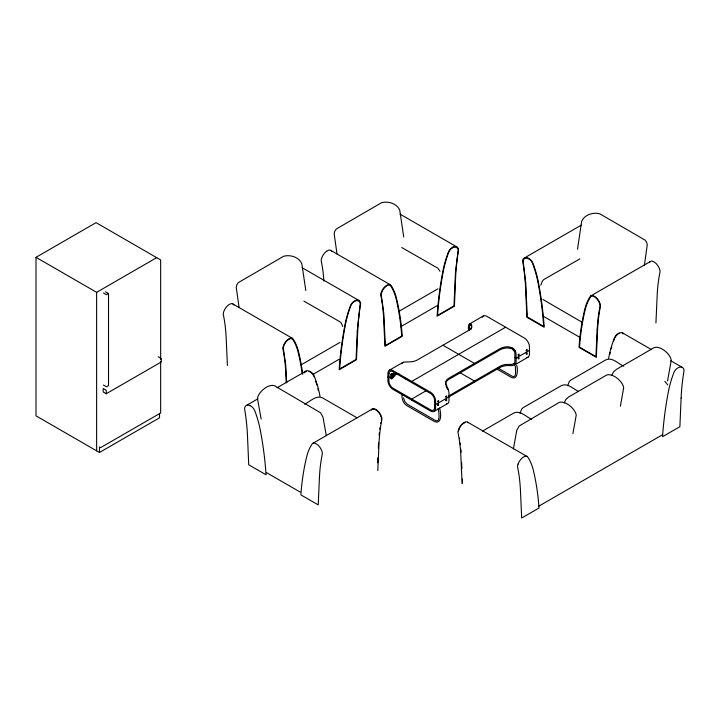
<?xml version="1.0" encoding="UTF-8"?>
<svg xmlns="http://www.w3.org/2000/svg" width="720" height="720" viewBox="0 0 720 720"><rect width="100%" height="100%" fill="white"/><g stroke="black" fill="none" stroke-linecap="round" stroke-linejoin="round"><path stroke-width="1.08" d="M377.694 462.816L377.919 457.713M378.342 448.218L378.576 442.944M377.802 470.511L379.026 443.232A195.696 112.986 60 0 1 381.708 420.489L381.915 419.31A5.733 3.312 60 0 0 381.699 417.456L381.06 415.674A8.964 5.175 60 0 0 376.488 409.833M655.929 322.956L657.153 295.677A195.696 112.986 60 0 1 659.835 272.934L660.042 271.755A5.733 3.312 60 0 0 659.826 269.901L659.187 268.119A8.964 5.175 60 0 0 654.624 262.278L652.707 261.27A6.39 3.69 60 0 0 649.773 262.116L649.476 262.566M379.116 435.087L379.377 432.522M391.626 378.234L391.437 377.658L391.941 377.766M391.779 374.364L391.347 374.616L391.689 374.121M391.815 377.694L391.437 378.162L391.869 377.604M379.791 429.147L380.016 427.473M577.53 249.183L581.652 221.391C584.217 214.785 593.469 211.851 599.958 213.894L645.156 240.165L646.623 242.289L647.262 244.872L644.409 265.104M380.673 423.378L380.817 422.541M513.423 448.911L516.735 430.398L519.165 426.006L559.305 402.381C565.569 400.428 575.271 408.825 576.234 415.08L572.922 433.593M620.379 406.197L623.691 387.684C622.728 381.429 613.026 373.032 606.753 374.985L568.602 397.008L565.749 399.654L564.183 403.002M667.557 380.916L671.256 360.225C670.293 353.97 660.591 345.573 654.318 347.517L616.167 369.549L613.314 372.186L611.748 375.534M381.276 420.129L381.474 419.031A5.085 2.934 60 0 0 381.276 417.393M540.819 285.183L542.43 280.917L543.825 279.531L579.906 258.858M520.029 413.397L521.649 409.131L523.044 407.745L561.195 385.722C567.432 382.455 573.183 388.989 578.358 391.32M567.666 385.83L569.277 381.564L570.672 380.178L605.601 360.009C612.243 356.625 618.201 363.87 623.745 366.174M398.979 373.986L390.915 375.057L391.266 373.761L396.279 373.041M391.041 375.129L391.266 373.761M614.529 338.607L614.241 339.372A78.471 45.306 -60 0 0 613.566 341.262M459.009 429.399L458.631 430.506A5.085 2.934 -60 0 0 458.532 430.929M304.416 372.834L304.83 372.096M371.349 410.121L371.646 409.671A6.39 3.69 60 0 1 374.58 408.825L376.479 409.824M391.266 378.756C401.436 366.606 391.437 381.951 390.915 377.874L395.73 373.212M391.392 378.837L391.041 377.946L394.164 374.589M483.255 316.008L469.386 324.081A7.128 3.834 63.1 0 0 468.405 326.997L468.405 330.561L417.429 359.919A11.421 6.597 0 0 1 409.356 361.854L403.506 362.115L389.385 370.197M434.115 411.408L447.984 403.335A7.128 3.834 63.1 0 0 448.974 400.419L448.974 393.282A7.128 3.834 63.1 0 0 447.993 389.097L445.626 382.797A11.421 6.597 0 0 1 448.974 378.135L499.95 348.705A11.421 6.597 0 0 1 508.023 346.77L512.352 347.706L514.989 350.415A7.128 4.374 56.6 0 1 516.096 354.528L516.096 361.665A7.128 4.374 56.6 0 1 514.989 364.653L512.352 365.616L508.023 365.562A11.421 6.597 0 0 0 499.95 367.497L435.6 404.577L434.592 403.992M402.399 362.754L402.912 362.394M617.958 334.215L617.184 334.764A5.76 3.33 -60 0 0 616.275 335.673M326.646 251.226L328.545 250.227A6.39 3.69 -60 0 1 331.479 251.073L331.776 251.523M463.428 422.937L465.318 421.947A6.39 3.69 -60 0 1 468.261 422.793M463.887 423.162L463.464 423.432A8.343 4.815 -60 0 0 462.213 424.476M159.525 413.406L159.525 417.807L99.468 452.484L36 415.836L36 257.328L96.057 222.651L160.659 259.947L160.659 359.352M36 257.328L96.633 292.329L156.69 257.652M103.464 385.047L106.497 386.793L108.513 385.632L108.513 293.553L106.497 294.714L103.464 292.968M106.236 393.75L106.236 390.249L103.212 388.503L103.212 391.995L106.236 393.75L161.253 361.989L161.253 358.488L158.22 356.742M301.815 364.446L339.966 342.423M399.726 310.887L437.877 288.855M246.348 405.486L257.886 398.826M277.101 387.729L305.928 371.079M313.254 374.238L339.012 359.37M400.68 326.736L436.923 305.811M524.475 257.931L581.175 225.189M304.533 404.145C310.077 401.841 316.044 394.596 322.677 397.98L357.012 417.807M396.594 373.185L388.917 377.622L387.9 377.037M505.62 327.213L411.75 381.411L411.75 382.572M312.696 443.43L372.285 409.032M426.123 390.744L411.75 399.042L411.75 400.203M590.823 295.875L650.412 261.477M448.974 395.757L499.95 366.327A11.421 6.597 0 0 1 508.023 364.401L511.776 364.419L514.026 363.573A5.661 3.843 49.2 0 0 514.863 362.259L514.863 352.71A5.661 3.843 49.2 0 0 514.026 350.757L511.776 348.678L508.023 347.931A11.421 6.597 0 0 0 499.95 349.866L448.974 379.296A11.421 6.597 0 0 0 445.626 383.958L445.725 384.831M529.47 350.379L516.096 358.101L515.025 357.552M514.467 365.022L527.994 357.21M482.499 431.091L513.549 413.163C520.182 409.77 526.14 417.024 531.684 419.319M538.497 506.34L662.58 434.7M453.087 247.023L451.188 248.22A6.39 3.69 -60 0 0 448.254 252.459L447.957 253.242A79.092 45.666 -60 0 0 442.701 272.178L441.783 277.191A321.732 185.751 -60 0 0 437.292 312.93L437.076 316.188L454.41 306.189L455.625 277.497A195.696 112.986 -60 0 1 458.316 251.649L458.523 250.236A5.733 3.312 -60 0 0 458.298 248.634L457.659 247.59A8.964 5.175 -60 0 0 453.096 247.023M453.051 247.563L451.287 248.661A5.76 3.33 -60 0 0 448.902 251.856L448.344 253.269A78.471 45.306 -60 0 0 443.133 272.052L442.224 277.047A321.102 185.391 -60 0 0 438.336 305.703L437.562 315.396L453.987 305.919L455.499 272.097L458.073 250.47A5.085 2.934 -60 0 0 457.884 249.057L457.29 248.094A8.343 4.815 -60 0 0 453.06 247.554M464.445 422.847L464.994 422.595M469.728 323.811L471.204 324.063L471.744 325.827A11.421 6.597 0 0 1 468.405 330.489M447.651 403.605L446.499 403.65M447.984 389.07L447.354 389.25L447.993 389.097M390.915 375.057L397.926 374.049M406.395 379.098L407.205 379.305M401.805 247.554L437.877 268.227L439.974 271.251M303.885 301.122L339.966 321.795L341.361 323.172L342.747 326.457M250.047 405.621L251.946 406.818A6.39 3.69 60 0 1 254.88 411.057L255.177 411.84A79.092 45.666 60 0 1 260.424 430.776L261.342 435.789A321.732 185.751 60 0 1 265.833 471.528L266.049 474.786L248.724 464.787L247.5 436.095A195.696 112.986 60 0 0 244.818 410.247L244.611 408.834A5.733 3.312 60 0 1 244.827 407.232L245.466 406.188A8.964 5.175 60 0 1 250.029 405.621M375.462 409.725L376.443 410.31A8.343 4.815 60 0 1 379.377 413.379M622.674 332.991L651.51 349.632M670.725 360.729L682.263 367.389M400.077 214.146L456.777 246.888M581.976 322.182L542.952 299.502M543.825 316.557L580.068 337.482M510.318 347.553L514.071 349.713M330.849 250.434L390.429 284.832M497.682 367.839L511.893 376.047C516.789 378.972 515.43 370.449 515.358 366.246M496.971 369.081L511.191 377.289C518.13 380.97 517.986 368.901 516.663 365.355M442.917 345.204L474.462 363.42L474.462 364.581M302.166 267.714L358.857 300.447M459.612 372.474L474.462 381.042L474.462 382.212M405.603 378.738L404.316 377.82M467.622 422.154L527.202 456.552M232.929 304.002L292.509 338.4M105.489 291.798L108.513 293.553M266.346 472.536L300.168 492.057M310.644 372.303L311.193 372.681M664.866 381.348L667.755 384.885M233.865 305.082L233.568 304.641A6.39 3.69 -60 0 0 230.625 303.795L228.735 304.785A8.964 5.175 -60 0 0 224.154 310.644L223.515 312.417A5.733 3.312 -60 0 0 223.299 314.28L223.506 315.45A195.696 112.986 -60 0 1 226.188 338.202L227.412 365.481M314.073 376.695L313.812 376.056A5.76 3.33 60 0 0 312.336 373.77M446.031 385.857L446.499 387.072M380.691 415.746L381.015 416.574M446.823 387.837L447.084 388.539M439.452 407.952C441.135 412.299 442.152 424.971 434.484 421.578L406.98 405.702C403.083 403.389 401.463 398.511 402.075 394.155M438.138 408.492C439.119 413.028 440.451 423.351 435.177 420.336L407.133 404.109L404.712 401.355L403.533 397.881M326.313 435.69L323.001 417.177L320.571 412.794L274.374 385.659C268.101 383.715 258.399 392.112 257.436 398.367L261.144 419.058M459.513 438.111L459.585 438.588M403.722 236.934L399.762 210.258C397.197 203.652 387.945 200.718 381.456 202.761L336.258 229.032L334.8 231.156L334.152 233.739L337.005 253.971M305.802 290.502L301.851 263.817C299.286 257.211 290.034 254.277 283.536 256.32L238.347 282.6L236.88 284.715L236.232 287.298L239.085 307.53M460.233 443.097L460.431 444.789M460.863 449.073L461.106 452.241M461.61 462.393L461.889 468.729M462.357 479.052L462.528 482.868M462.105 483.633L460.881 456.354A195.696 112.986 -60 0 0 458.199 433.602L457.992 432.432A5.733 3.312 -60 0 1 458.208 430.569L458.847 428.796A8.964 5.175 -60 0 1 463.41 422.946M286.686 382.86L285.678 364.455L283.32 348.399A5.085 2.934 -60 0 1 283.518 346.752L284.103 345.114A8.343 4.815 -60 0 1 288.342 339.687L290.106 338.751A5.76 3.33 -60 0 1 292.491 339.192L293.049 339.957A78.471 45.306 -60 0 1 298.26 352.728L299.178 356.67A321.102 185.391 -60 0 1 302.166 373.608M286.209 382.419L285.768 372.6A195.696 112.986 -60 0 0 283.086 349.848L282.879 348.678A5.733 3.312 -60 0 1 283.095 346.815L283.734 345.042A8.964 5.175 -60 0 1 288.297 339.192L290.214 338.193A6.39 3.69 -60 0 1 293.148 339.039L293.445 339.48A79.092 45.666 -60 0 1 298.692 352.35L299.61 356.31A321.732 185.751 -60 0 1 302.751 374.301M469.35 330.3L469.467 326.502A5.661 2.565 68.9 0 1 470.025 325.35L471.339 325.422L471.744 326.997A11.421 6.597 0 0 1 471.654 327.852M160.659 361.584L160.659 412.965L100.602 447.642L99.468 446.985L99.468 452.484M96.633 292.329L96.633 450.846M614.799 337.959A5.76 3.33 -60 0 1 615.114 337.347M615.465 336.762A5.76 3.33 -60 0 1 615.852 336.195M608.607 358.281A79.092 45.666 -60 0 1 613.854 339.354L614.151 338.562A6.39 3.69 -60 0 1 617.085 334.323L618.984 333.126A8.964 5.175 -60 0 1 623.565 333.693M618.957 333.657A8.343 4.815 -60 0 1 619.578 333.423M622.368 333.54A8.343 4.815 -60 0 1 622.809 333.819M609.786 354.447A78.471 45.306 -60 0 1 610.218 352.575M611.19 348.822A78.471 45.306 -60 0 1 611.73 346.932M459.216 428.868A8.343 4.815 -60 0 1 459.603 428.049M460.035 427.257A8.343 4.815 -60 0 1 461.052 425.772M526.356 357.534A7.137 4.122 60 0 0 529.47 353.943L529.47 346.806A7.137 4.122 60 0 0 524.421 338.067L486.828 316.359A7.137 4.122 60 0 0 482.157 317.259M471.357 328.698A11.421 6.597 0 0 1 470.88 329.517M401.688 363.726A7.128 4.374 56.6 0 1 402.39 362.763M379.863 414.135A8.343 4.815 60 0 1 380.304 414.936M373.347 409.275A5.76 3.33 60 0 1 374.22 409.275M311.427 372.861A5.76 3.33 60 0 1 311.886 373.293M320.004 396.378A79.092 45.666 60 0 0 314.757 377.442L314.46 376.659A6.39 3.69 60 0 0 311.526 372.42L309.627 371.223A8.964 5.175 60 0 0 305.046 371.79M305.802 371.916A8.343 4.815 60 0 1 306.243 371.628M309.033 371.511A8.343 4.815 60 0 1 309.654 371.754M315.693 381.249A78.471 45.306 60 0 1 316.881 385.029M317.925 388.8A78.471 45.306 60 0 1 318.393 390.672M326.637 251.235A8.964 5.175 -60 0 0 322.074 257.076L321.435 258.858A5.733 3.312 -60 0 0 321.21 260.712L321.417 261.891A195.696 112.986 -60 0 1 323.91 281.124M357.264 331.29L356.067 359.478L339.642 368.964L340.425 359.271A321.102 185.391 -60 0 1 344.304 330.615L345.222 325.611A78.471 45.306 -60 0 1 350.424 306.828L350.982 305.424A5.76 3.33 -60 0 1 353.367 302.229L355.131 301.122A8.343 4.815 -60 0 1 359.379 301.653L359.964 302.616A5.085 2.934 -60 0 1 360.153 304.038L357.264 331.29M357.705 331.065L356.49 359.748L339.156 369.756L339.372 366.489A321.732 185.751 -60 0 1 343.872 330.75L344.79 325.737A79.092 45.666 -60 0 1 350.037 306.81L350.334 306.018A6.39 3.69 -60 0 1 353.268 301.788L355.167 300.591A8.964 5.175 -60 0 1 359.748 301.158L360.378 302.202A5.733 3.312 -60 0 1 360.603 303.804L360.396 305.217A195.696 112.986 -60 0 0 357.705 331.065M681.111 398.007L679.887 426.69L662.562 436.698L662.769 433.431A321.732 185.751 -60 0 1 667.269 397.692L668.187 392.679A79.092 45.666 -60 0 1 673.434 373.752L673.731 372.96A6.39 3.69 -60 0 1 676.665 368.721L678.564 367.533A8.964 5.175 -60 0 1 683.145 368.091L683.784 369.135A5.733 3.312 -60 0 1 684 370.746L683.793 372.159A195.696 112.986 -60 0 0 681.111 398.007M319.437 477.63L318.222 504.909L300.888 494.901L301.104 491.886A321.732 185.751 60 0 1 305.604 461.34L306.522 457.389A79.092 45.666 60 0 1 311.769 444.519L312.066 444.069A6.39 3.69 60 0 1 315 443.223L316.899 444.222A8.964 5.175 60 0 1 321.48 450.072L322.11 451.854A5.733 3.312 60 0 1 322.335 453.708L322.128 454.887A195.696 112.986 60 0 0 319.437 477.63M597.123 329.787L595.926 356.598L579.501 347.112L580.284 338.319A321.102 185.391 60 0 1 584.163 314.145L585.081 310.203A78.471 45.306 60 0 1 590.283 297.432L590.841 296.667A5.76 3.33 60 0 1 593.226 296.226L594.99 297.153A8.343 4.815 60 0 1 599.238 302.589L599.823 304.236A5.085 2.934 60 0 1 600.012 305.874L598.221 316.827L597.123 329.787M597.564 330.075L596.349 357.354L579.015 347.346L579.231 344.331A321.732 185.751 60 0 1 583.731 313.785L584.649 309.834A79.092 45.666 60 0 1 589.896 296.964L590.193 296.514A6.39 3.69 60 0 1 593.127 295.668L595.026 296.667A8.964 5.175 60 0 1 599.607 302.517L600.237 304.299A5.733 3.312 60 0 1 600.462 306.153L600.255 307.332A195.696 112.986 60 0 0 597.564 330.075M388.953 373.464L388.953 381.816A5.706 3.294 60 0 0 392.427 387.837L431.073 410.157A5.706 3.294 60 0 0 434.547 408.15L434.547 399.789A5.706 3.294 60 0 0 431.073 393.777L392.427 371.457A5.706 3.294 60 0 0 388.953 373.464M437.634 401.463C438.651 403.641 439.272 398.502 437.634 401.463M437.634 404.955C438.651 407.142 439.272 401.994 437.634 404.955M445.716 396.801C446.724 398.979 447.345 393.84 445.716 396.801M445.716 400.293C446.724 402.48 447.345 397.332 445.716 400.293M518.139 354.987C519.147 357.165 519.768 352.026 518.139 354.987M518.139 358.479C519.147 360.666 519.768 355.518 518.139 358.479M526.212 350.325C527.22 352.503 527.85 347.364 526.212 350.325M526.212 353.817C527.22 356.004 527.85 350.856 526.212 353.817M381.303 292.365L381.015 293.256A5.733 3.312 -60 0 0 380.799 295.11L381.006 296.289A195.696 112.986 -60 0 1 383.688 319.032L384.912 346.311L402.237 336.303L402.021 333.288A321.732 185.751 -60 0 0 397.53 302.742L396.612 298.791A79.092 45.666 -60 0 0 391.365 285.921L391.059 285.471A6.39 3.69 -60 0 0 388.125 284.625L386.235 285.624A8.964 5.175 -60 0 0 381.654 291.474L381.303 292.365M381.699 292.374L381.438 293.193A5.085 2.934 -60 0 0 381.24 294.831L383.814 313.479L385.335 345.555L401.76 336.069L400.977 327.276A321.102 185.391 -60 0 0 397.089 303.102L396.18 299.16A78.471 45.306 -60 0 0 390.969 286.389L390.411 285.633A5.76 3.33 -60 0 0 388.026 285.183L386.271 286.11A8.343 4.815 -60 0 0 382.023 291.546L381.699 292.374M518.076 464.085L517.788 464.967A5.733 3.312 -60 0 0 517.572 466.83L517.779 468A195.696 112.986 -60 0 1 520.461 490.752L521.685 518.031L539.01 508.023L538.803 505.008A321.732 185.751 -60 0 0 534.303 474.462L533.385 470.502A79.092 45.666 -60 0 0 528.138 457.632L527.841 457.191A6.39 3.69 -60 0 0 524.907 456.345L523.008 457.335A8.964 5.175 -60 0 0 518.427 463.194L518.076 464.085M523.242 259.119L522.954 259.677A5.733 3.312 60 0 0 522.738 261.279L522.945 262.692A195.696 112.986 60 0 1 525.627 288.54L526.851 317.232L544.176 327.231L543.969 323.973A321.732 185.751 60 0 0 539.469 288.234L538.551 283.221A79.092 45.666 60 0 0 533.304 264.285L533.007 263.502A6.39 3.69 60 0 0 530.073 259.263L528.174 258.066A8.964 5.175 60 0 0 523.593 258.633L523.242 259.119M523.638 259.578L523.377 260.1A5.085 2.934 60 0 0 523.179 261.513L525.753 283.14L527.274 316.962L543.699 326.439L542.916 316.746A321.102 185.391 60 0 0 539.037 288.09L538.119 283.095A78.471 45.306 60 0 0 532.908 264.303L532.35 262.899A5.76 3.33 60 0 0 529.965 259.704L528.21 258.606A8.343 4.815 60 0 0 523.962 259.128L523.638 259.578M514.971 350.397L514.026 350.757L514.989 350.415M430.551 392.265L392.949 370.557A7.137 4.122 60 0 0 387.9 373.473L387.9 380.61A7.137 4.122 60 0 0 392.949 389.349L430.551 411.057A7.137 4.122 60 0 0 435.6 408.141L435.6 401.004A7.137 4.122 60 0 0 430.551 392.265M514.989 364.653L514.026 363.573L514.971 364.662M470.025 325.35L469.377 324.09L470.025 325.35"/></g></svg>
